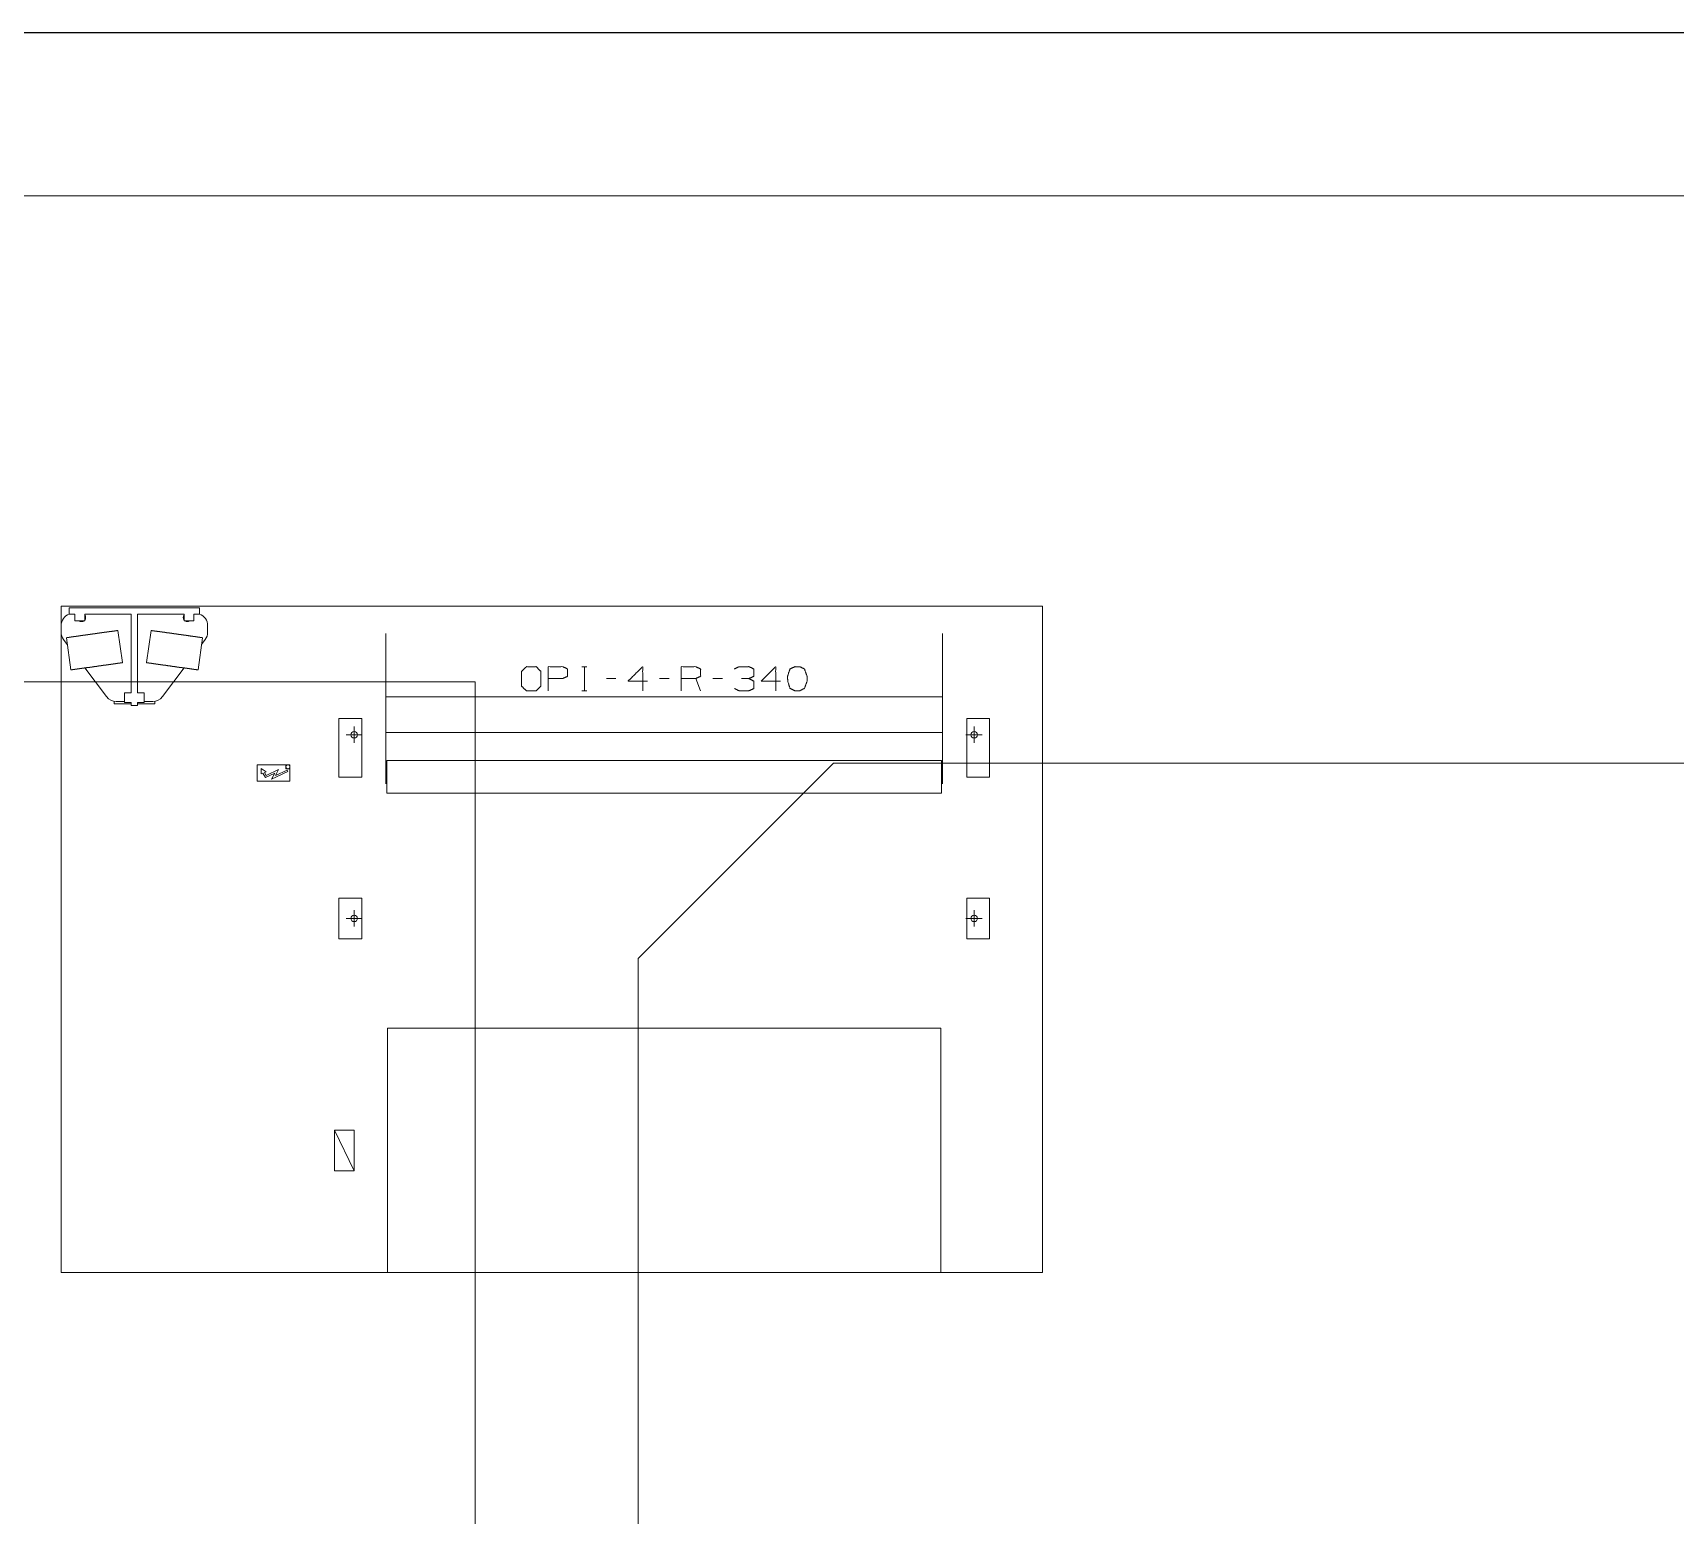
# Model space of a CAD drawing. Header units: millimetres. Extents: x 3056 to 110866, y 16649 to 58349.
# Drawn here: x 21588 to 31676, y 49244 to 58349 of the extents above; entities that cross this region are included whole.
import ezdxf

# ---------------------------------------------------------------- set-up
doc = ezdxf.new("R2010")
doc.units = ezdxf.units.MM
doc.layers.add('1', color=7, linetype='Continuous', true_color=0xffffff)

msp = doc.modelspace()

# ---------------------------------------------------------------- linework, layer by layer
at = {"layer": '1', "color": 143, "linetype": 'Continuous', "lineweight": 25}
msp.add_line((95866, 58349), (3056, 58349), dxfattribs=at)
at = {"layer": '1', "color": 143, "linetype": 'Continuous', "lineweight": 13}
for p, q in [((3056, 58349), (110866, 58349)), ((18556, 54363), (24306, 54363)), ((24306, 54363), (24306, 17870)), ((25306, 52663), (26506, 53863)), ((26506, 53863), (33556, 53863)), ((25306, 17870), (25306, 52663))]:
    msp.add_line(p, q, dxfattribs=at)
at = {"layer": '1', "color": 43, "linetype": 'Continuous', "lineweight": 13}
msp.add_line((3056, 58349), (110866, 58349), dxfattribs=at)
msp.add_line((3056, 58349), (110866, 58349), dxfattribs=at)
at = {"layer": '1', "color": 43, "linetype": 'Continuous', "lineweight": 25}
msp.add_line((110866, 58349), (3056, 58349), dxfattribs=at)
msp.add_line((110866, 58349), (3056, 58349), dxfattribs=at)
at = {"layer": '1', "color": 9, "linetype": 'Continuous', "lineweight": 13}
for p, q in [((20756, 57349), (39056, 57349)), ((19968, 54363), (21789, 54363)), ((27416, 53863), (31589, 53863)), ((24306, 52889), (24306, 51389)), ((25532, 52889), (25306, 52663)), ((25306, 51389), (25306, 52663))]:
    msp.add_line(p, q, dxfattribs=at)
at = {"layer": '1', "color": 4, "linetype": 'Continuous', "lineweight": 13}
for p, q in [((21762, 50735), (21762, 54828)), ((21762, 54828), (27790, 54828)), ((21762, 50735), (21762, 54828)), ((21762, 54828), (27790, 54828)), ((22612, 54818), (21812, 54818)), ((21812, 54818), (21812, 54778)), ((21812, 54778), (21847, 54778)), ((21847, 54778), (21847, 54738)), ((21907, 54778), (22192, 54778)), ((21907, 54778), (21907, 54738)), ((22192, 54778), (22192, 54295)), ((22232, 54778), (22517, 54778)), ((22232, 54778), (22232, 54295)), ((22517, 54778), (22517, 54738)), ((22577, 54778), (22612, 54778)), ((22577, 54778), (22577, 54738)), ((22612, 54818), (22612, 54778)), ((27790, 54828), (27790, 50735)), ((27790, 54828), (27790, 50735)), ((21907, 54738), (21847, 54738)), ((22139, 54481), (22111, 54679)), ((22314, 54679), (22286, 54481)), ((22577, 54738), (22517, 54738)), ((22662, 54708), (22662, 54667)), ((21777, 54622), (21800, 54593)), ((21794, 54634), (21822, 54436)), ((22603, 54436), (22631, 54634)), ((22625, 54593), (22647, 54622)), ((21908, 54448), (22040, 54272)), ((22385, 54272), (22517, 54448)), ((24961, 54456), (24991, 54456)), ((24977, 54456), (24977, 54308)), ((25170, 54383), (25111, 54383)), ((25497, 54383), (25438, 54383)), ((25690, 54308), (25660, 54383)), ((25824, 54383), (25764, 54383)), ((22192, 54295), (22152, 54295)), ((22152, 54295), (22152, 54235)), ((22232, 54295), (22272, 54295)), ((22272, 54295), (22272, 54235)), ((24961, 54308), (24991, 54308)), ((22087, 54243), (22087, 54227)), ((22087, 54227), (22192, 54227)), ((22152, 54242), (22100, 54242)), ((22192, 54235), (22152, 54235)), ((22192, 54235), (22192, 54217)), ((22232, 54217), (22192, 54217)), ((22232, 54235), (22232, 54217)), ((22232, 54235), (22272, 54235)), ((22232, 54227), (22337, 54227)), ((22325, 54242), (22272, 54242)), ((22337, 54243), (22337, 54227)), ((27176, 54270), (23756, 54270)), ((23467, 53778), (23467, 54138)), ((23467, 54138), (23608, 54138)), ((23562, 54088), (23562, 53988)), ((23608, 54138), (23608, 53778)), ((27325, 53778), (27325, 54138)), ((27325, 54138), (27465, 54138)), ((27370, 54088), (27370, 53988)), ((27465, 54138), (27465, 53778)), ((23512, 54038), (23612, 54038)), ((23756, 54051), (27176, 54051)), ((27320, 54038), (27420, 54038)), ((23762, 53680), (23762, 53880)), ((23762, 53880), (27170, 53880)), ((27170, 53880), (27170, 53680)), ((22967, 53853), (23167, 53853)), ((22967, 53753), (22967, 53853)), ((23022, 53811), (22991, 53830)), ((22991, 53797), (22991, 53830)), ((22991, 53797), (23001, 53802)), ((23017, 53775), (23001, 53802)), ((23011, 53806), (23022, 53811)), ((23021, 53788), (23011, 53806)), ((23075, 53802), (23017, 53775)), ((23021, 53788), (23098, 53824)), ((23154, 53812), (23055, 53766)), ((23055, 53766), (23075, 53802)), ((23078, 53787), (23098, 53824)), ((23150, 53821), (23078, 53787)), ((23142, 53828), (23142, 53853)), ((23167, 53828), (23142, 53828)), ((23154, 53812), (23150, 53821)), ((23167, 53853), (23167, 53753)), ((23608, 53778), (23467, 53778)), ((27465, 53778), (27325, 53778)), ((23167, 53753), (22967, 53753)), ((27170, 53680), (23762, 53680)), ((23467, 53035), (23608, 53035)), ((23467, 52785), (23467, 53035)), ((23608, 53035), (23608, 52785)), ((27325, 52785), (27325, 53035)), ((27325, 53035), (27465, 53035)), ((27465, 53035), (27465, 52785)), ((23512, 52910), (23612, 52910)), ((23562, 52960), (23562, 52860)), ((27320, 52910), (27420, 52910)), ((27370, 52960), (27370, 52860)), ((23608, 52785), (23467, 52785)), ((27465, 52785), (27325, 52785)), ((27166, 52235), (23766, 52235)), ((23442, 51610), (23562, 51360)), ((23442, 51610), (23562, 51610)), ((23442, 51360), (23442, 51610)), ((23562, 51610), (23562, 51360)), ((23562, 51360), (23442, 51360)), ((27790, 50735), (21762, 50735)), ((27790, 50735), (21762, 50735))]:
    msp.add_line(p, q, dxfattribs=at)
for centre, radius in [((23562, 54038), 20), ((27370, 54038), 20), ((23155, 53841), 12.5), ((23562, 52910), 20), ((27370, 52910), 20)]:
    msp.add_circle(centre, radius, dxfattribs=at)
for centre, radius, start, end in [((21837, 54708), 75, 109.4723, 180), ((22587, 54708), 75, 0, 70.5277), ((21887, 54758), 25, 233.1281, 270), ((21887, 54758), 25, 270, 306.8719), ((21887, 54758), 25, 323.1337, 36.8719), ((22537, 54758), 25, 143.1281, 216.8663), ((22537, 54758), 25, 233.1281, 270), ((22537, 54758), 25, 270, 306.8719), ((21837, 54667), 75, 180, 216.8699), ((22587, 54667), 75, 323.1301, 0), ((22100, 54317), 75, 216.8699, 270), ((22325, 54317), 75, 270, 323.1301)]:
    msp.add_arc(centre, radius, start, end, dxfattribs=at)
for points, knots in [([(22111, 54679), (22111, 54679), (22110, 54679), (22110, 54679), (22110, 54678), (22109, 54678), (22108, 54678), (22107, 54678), (22106, 54678), (22104, 54678), (22103, 54678), (22103, 54677), (22101, 54677), (22100, 54677), (22099, 54677), (22096, 54677), (22095, 54676), (22094, 54676), (22093, 54676), (22091, 54676), (22090, 54676), (22089, 54675), (22087, 54675), (22086, 54675), (22084, 54675), (22082, 54675), (22079, 54674), (22077, 54674), (22074, 54673), (22070, 54673), (22068, 54673), (22064, 54672), (22060, 54672), (22056, 54671), (22054, 54671), (22049, 54670), (22047, 54670), (22043, 54669), (22040, 54669), (22038, 54668), (22036, 54668), (22033, 54668), (22031, 54667), (22026, 54667), (22023, 54666), (22018, 54666), (22016, 54665), (22013, 54665), (22008, 54664), (22002, 54663), (22000, 54663), (21997, 54663), (21994, 54662), (21991, 54662), (21986, 54661), (21983, 54661), (21980, 54660), (21978, 54660), (21975, 54659), (21972, 54659), (21966, 54658), (21964, 54658), (21958, 54657), (21955, 54657), (21952, 54656), (21947, 54656), (21941, 54655), (21938, 54654), (21935, 54654), (21933, 54654), (21930, 54653), (21927, 54653), (21924, 54652), (21921, 54652), (21919, 54652), (21913, 54651), (21910, 54650), (21908, 54650), (21902, 54649), (21900, 54649), (21897, 54649), (21892, 54648), (21886, 54647), (21884, 54647), (21879, 54646), (21876, 54646), (21874, 54645), (21871, 54645), (21867, 54644), (21864, 54644), (21862, 54644), (21860, 54643), (21857, 54643), (21855, 54643), (21853, 54642), (21851, 54642), (21849, 54642), (21844, 54641), (21840, 54641), (21836, 54640), (21834, 54640), (21833, 54639), (21829, 54639), (21825, 54639), (21822, 54638), (21819, 54638), (21818, 54637), (21816, 54637), (21813, 54637), (21811, 54636), (21808, 54636), (21806, 54636), (21805, 54636), (21804, 54635), (21802, 54635), (21801, 54635), (21800, 54635), (21799, 54635), (21798, 54635), (21797, 54635), (21797, 54634), (21796, 54634), (21795, 54634), (21795, 54634), (21795, 54634), (21795, 54634), (21794, 54634), (21794, 54634), (21794, 54634), (21794, 54634), (21794, 54634)], [0, 0, 0.000316, 0.000796, 0.001272, 0.002864, 0.005087, 0.007943, 0.011426, 0.015529, 0.020251, 0.022918, 0.025586, 0.031523, 0.034791, 0.038061, 0.045183, 0.049035, 0.052886, 0.057021, 0.061159, 0.065575, 0.069994, 0.074681, 0.079375, 0.084328, 0.089289, 0.09973, 0.105203, 0.116399, 0.128087, 0.134051, 0.146445, 0.15929, 0.172566, 0.179418, 0.193309, 0.200362, 0.214836, 0.222258, 0.229678, 0.237269, 0.244863, 0.252618, 0.268279, 0.276191, 0.29229, 0.300471, 0.308658, 0.325265, 0.342099, 0.350614, 0.359131, 0.367738, 0.376344, 0.393714, 0.402469, 0.411222, 0.420033, 0.428841, 0.437695, 0.455439, 0.464329, 0.482151, 0.491072, 0.5, 0.517846, 0.535668, 0.544557, 0.553443, 0.562299, 0.571152, 0.579967, 0.588775, 0.597524, 0.606279, 0.62365, 0.632259, 0.640863, 0.657897, 0.666311, 0.674728, 0.69134, 0.707705, 0.715752, 0.731714, 0.73962, 0.747378, 0.755134, 0.770318, 0.77774, 0.785159, 0.792396, 0.799635, 0.806684, 0.81373, 0.820582, 0.827427, 0.840707, 0.853549, 0.865943, 0.87191, 0.877871, 0.889318, 0.900268, 0.910709, 0.920625, 0.925312, 0.930006, 0.938835, 0.94711, 0.95481, 0.961937, 0.965203, 0.96847, 0.974411, 0.977076, 0.979742, 0.984465, 0.986518, 0.988574, 0.990313, 0.992055, 0.99491, 0.99602, 0.997132, 0.997928, 0.998722, 0.999202, 0.999677, 0.999835, 1, 1]), ([(22631, 54634), (22631, 54634), (22631, 54634), (22631, 54634), (22631, 54634), (22630, 54634), (22630, 54634), (22630, 54634), (22629, 54634), (22629, 54634), (22628, 54634), (22627, 54635), (22627, 54635), (22626, 54635), (22625, 54635), (22624, 54635), (22623, 54635), (22621, 54635), (22620, 54636), (22619, 54636), (22617, 54636), (22614, 54636), (22612, 54637), (22609, 54637), (22607, 54637), (22606, 54638), (22603, 54638), (22601, 54638), (22598, 54639), (22594, 54639), (22591, 54640), (22589, 54640), (22585, 54641), (22581, 54641), (22576, 54642), (22574, 54642), (22572, 54642), (22570, 54643), (22568, 54643), (22565, 54643), (22563, 54644), (22561, 54644), (22558, 54644), (22553, 54645), (22551, 54645), (22549, 54646), (22546, 54646), (22541, 54647), (22538, 54647), (22533, 54648), (22528, 54649), (22525, 54649), (22523, 54649), (22517, 54650), (22515, 54650), (22512, 54651), (22506, 54652), (22504, 54652), (22501, 54652), (22498, 54653), (22495, 54653), (22492, 54654), (22490, 54654), (22487, 54654), (22481, 54655), (22475, 54656), (22473, 54656), (22470, 54657), (22467, 54657), (22461, 54658), (22459, 54658), (22453, 54659), (22450, 54659), (22447, 54660), (22445, 54660), (22442, 54661), (22439, 54661), (22433, 54662), (22431, 54662), (22428, 54663), (22425, 54663), (22423, 54663), (22417, 54664), (22415, 54664), (22409, 54665), (22407, 54666), (22402, 54666), (22399, 54667), (22397, 54667), (22394, 54667), (22392, 54668), (22389, 54668), (22387, 54668), (22385, 54669), (22382, 54669), (22378, 54670), (22375, 54670), (22371, 54671), (22369, 54671), (22365, 54672), (22361, 54672), (22357, 54673), (22355, 54673), (22351, 54673), (22349, 54674), (22346, 54674), (22342, 54675), (22341, 54675), (22339, 54675), (22338, 54675), (22336, 54675), (22335, 54676), (22334, 54676), (22332, 54676), (22331, 54676), (22330, 54676), (22329, 54677), (22326, 54677), (22325, 54677), (22324, 54677), (22322, 54677), (22321, 54678), (22321, 54678), (22319, 54678), (22318, 54678), (22317, 54678), (22316, 54678), (22315, 54678), (22315, 54679), (22315, 54679), (22314, 54679), (22314, 54679)], [0, 0, 0.000161, 0.000319, 0.000803, 0.001279, 0.002072, 0.002864, 0.003984, 0.005094, 0.00795, 0.009687, 0.011431, 0.013486, 0.015531, 0.020258, 0.02292, 0.025593, 0.03153, 0.034793, 0.038067, 0.04519, 0.052886, 0.061161, 0.069994, 0.074688, 0.079379, 0.089291, 0.09451, 0.105205, 0.116402, 0.12809, 0.134062, 0.146451, 0.159293, 0.172577, 0.179422, 0.18627, 0.193316, 0.200365, 0.207604, 0.214841, 0.222265, 0.229686, 0.244866, 0.252622, 0.26038, 0.268286, 0.284244, 0.292299, 0.308664, 0.325272, 0.333689, 0.342103, 0.359138, 0.367745, 0.376354, 0.393721, 0.402472, 0.411229, 0.420037, 0.428848, 0.437697, 0.446557, 0.455447, 0.473241, 0.491075, 0.5, 0.508928, 0.517853, 0.535671, 0.544561, 0.562305, 0.571163, 0.579971, 0.588782, 0.597531, 0.606282, 0.623656, 0.632266, 0.640865, 0.649382, 0.657905, 0.674739, 0.683038, 0.699529, 0.70771, 0.723809, 0.731717, 0.73963, 0.747378, 0.755137, 0.762735, 0.770322, 0.777746, 0.78516, 0.799638, 0.806687, 0.820586, 0.827434, 0.84071, 0.853559, 0.865949, 0.871913, 0.883601, 0.88932, 0.900274, 0.910711, 0.915672, 0.92063, 0.925315, 0.930006, 0.934425, 0.938841, 0.942975, 0.947114, 0.950965, 0.954821, 0.961943, 0.965209, 0.968473, 0.974418, 0.977082, 0.979745, 0.984471, 0.988578, 0.992061, 0.994917, 0.997136, 0.99793, 0.998732, 0.999684, 1, 1]), ([(23756, 54660), (23756, 54660), (23756, 54660), (23756, 54660), (23756, 54659), (23756, 54658), (23756, 54657), (23756, 54656), (23756, 54654), (23756, 54652), (23756, 54650), (23756, 54648), (23756, 54646), (23756, 54645), (23756, 54642), (23756, 54639), (23756, 54636), (23756, 54635), (23756, 54631), (23756, 54628), (23756, 54624), (23756, 54620), (23756, 54616), (23756, 54612), (23756, 54608), (23756, 54603), (23756, 54598), (23756, 54593), (23756, 54588), (23756, 54583), (23756, 54577), (23756, 54572), (23756, 54566), (23756, 54560), (23756, 54554), (23756, 54547), (23756, 54541), (23756, 54534), (23756, 54527), (23756, 54520), (23756, 54513), (23756, 54510), (23756, 54503), (23756, 54495), (23756, 54491), (23756, 54484), (23756, 54476), (23756, 54468), (23756, 54460), (23756, 54452), (23756, 54444), (23756, 54435), (23756, 54427), (23756, 54418), (23756, 54409), (23756, 54401), (23756, 54392), (23756, 54383), (23756, 54374), (23756, 54364), (23756, 54355), (23756, 54346), (23756, 54336), (23756, 54327), (23756, 54317), (23756, 54308), (23756, 54298), (23756, 54288), (23756, 54279), (23756, 54269), (23756, 54259), (23756, 54249), (23756, 54239), (23756, 54229), (23756, 54219), (23756, 54209), (23756, 54199), (23756, 54189), (23756, 54179), (23756, 54169), (23756, 54159), (23756, 54149), (23756, 54144), (23756, 54133), (23756, 54123), (23756, 54118), (23756, 54108), (23756, 54098), (23756, 54088), (23756, 54078), (23756, 54073), (23756, 54063), (23756, 54054), (23756, 54044), (23756, 54034), (23756, 54024), (23756, 54019), (23756, 54010), (23756, 54000), (23756, 53991), (23756, 53981), (23756, 53972), (23756, 53962), (23756, 53958), (23756, 53949), (23756, 53944), (23756, 53935), (23756, 53926), (23756, 53922), (23756, 53913), (23756, 53908), (23756, 53900), (23756, 53891), (23756, 53883), (23756, 53874), (23756, 53870), (23756, 53862), (23756, 53854), (23756, 53846), (23756, 53838), (23756, 53831), (23756, 53823), (23756, 53816), (23756, 53809), (23756, 53805), (23756, 53798), (23756, 53791), (23756, 53784), (23756, 53778), (23756, 53771), (23756, 53765), (23756, 53759), (23756, 53756), (23756, 53750), (23756, 53745), (23756, 53742), (23756, 53736)], [0, 0, 0.000115, 0.000441, 0.000996, 0.001764, 0.002754, 0.003962, 0.005394, 0.007043, 0.008904, 0.010988, 0.013284, 0.015797, 0.01716, 0.019989, 0.023035, 0.026293, 0.027971, 0.031543, 0.035322, 0.039302, 0.043493, 0.047885, 0.052477, 0.057264, 0.062251, 0.067439, 0.072815, 0.078381, 0.084135, 0.090078, 0.096199, 0.102509, 0.108991, 0.11565, 0.122486, 0.129489, 0.136663, 0.143998, 0.151499, 0.15916, 0.163065, 0.170955, 0.178994, 0.183048, 0.191311, 0.199716, 0.208259, 0.216933, 0.225745, 0.234683, 0.243747, 0.252932, 0.26223, 0.271644, 0.281171, 0.290802, 0.300536, 0.310361, 0.32029, 0.330304, 0.340405, 0.350585, 0.360846, 0.371181, 0.381579, 0.392046, 0.402575, 0.413162, 0.423795, 0.43448, 0.44521, 0.455974, 0.466773, 0.477606, 0.488463, 0.499342, 0.510238, 0.521145, 0.532064, 0.542984, 0.553903, 0.559359, 0.570267, 0.581169, 0.586614, 0.597482, 0.608332, 0.619154, 0.629941, 0.635318, 0.646054, 0.656744, 0.667382, 0.677975, 0.688511, 0.693767, 0.704211, 0.714586, 0.724892, 0.735124, 0.745282, 0.755348, 0.760341, 0.770275, 0.775222, 0.785019, 0.794719, 0.799511, 0.80905, 0.813797, 0.82317, 0.832429, 0.841573, 0.850591, 0.855034, 0.863863, 0.872561, 0.881121, 0.889544, 0.897823, 0.905959, 0.913941, 0.92178, 0.925656, 0.93326, 0.940698, 0.947975, 0.955093, 0.962032, 0.968806, 0.975402, 0.978614, 0.984947, 0.991096, 0.994125, 1, 1]), ([(27176, 54160), (27176, 54171), (27176, 54181), (27176, 54191), (27176, 54201), (27176, 54211), (27176, 54222), (27176, 54232), (27176, 54242), (27176, 54252), (27176, 54262), (27176, 54272), (27176, 54282), (27176, 54292), (27176, 54301), (27176, 54311), (27176, 54321), (27176, 54330), (27176, 54340), (27176, 54349), (27176, 54359), (27176, 54368), (27176, 54377), (27176, 54382), (27176, 54391), (27176, 54396), (27176, 54405), (27176, 54413), (27176, 54422), (27176, 54431), (27176, 54439), (27176, 54448), (27176, 54456), (27176, 54464), (27176, 54472), (27176, 54480), (27176, 54488), (27176, 54496), (27176, 54503), (27176, 54510), (27176, 54518), (27176, 54525), (27176, 54528), (27176, 54535), (27176, 54542), (27176, 54548), (27176, 54555), (27176, 54561), (27176, 54567), (27176, 54573), (27176, 54578), (27176, 54584), (27176, 54587), (27176, 54592), (27176, 54597), (27176, 54602), (27176, 54606), (27176, 54611), (27176, 54615), (27176, 54619), (27176, 54623), (27176, 54627), (27176, 54631), (27176, 54634), (27176, 54637), (27176, 54640), (27176, 54643), (27176, 54646), (27176, 54648), (27176, 54650), (27176, 54652), (27176, 54654), (27176, 54655), (27176, 54657), (27176, 54658), (27176, 54659), (27176, 54660), (27176, 54660), (27176, 54660), (27176, 54660), (27176, 54660)], [0, 0, 0.020404, 0.040788, 0.061161, 0.081512, 0.101821, 0.122099, 0.142313, 0.162474, 0.182572, 0.202595, 0.222523, 0.242367, 0.262105, 0.281736, 0.301252, 0.32064, 0.339891, 0.359005, 0.37797, 0.396776, 0.415413, 0.433881, 0.443025, 0.461218, 0.470277, 0.488173, 0.505879, 0.523373, 0.540645, 0.557684, 0.574501, 0.591085, 0.607415, 0.623491, 0.639313, 0.654859, 0.670141, 0.685138, 0.699859, 0.714284, 0.728413, 0.735324, 0.748987, 0.762353, 0.775392, 0.788102, 0.800495, 0.81255, 0.824276, 0.835653, 0.846681, 0.852099, 0.862598, 0.872747, 0.882515, 0.891924, 0.900962, 0.90963, 0.917916, 0.925811, 0.933336, 0.940459, 0.9472, 0.95354, 0.959487, 0.965033, 0.970187, 0.974928, 0.979257, 0.983194, 0.986707, 0.989819, 0.992518, 0.994804, 0.996666, 0.998127, 0.999164, 0.999471, 0.999894, 1, 1]), ([(22139, 54481), (22139, 54481), (22138, 54481), (22138, 54481), (22138, 54480), (22138, 54480), (22138, 54480), (22137, 54480), (22137, 54480), (22136, 54480), (22136, 54480), (22135, 54480), (22134, 54480), (22134, 54480), (22133, 54480), (22132, 54480), (22131, 54480), (22130, 54479), (22129, 54479), (22128, 54479), (22127, 54479), (22124, 54479), (22123, 54478), (22122, 54478), (22119, 54478), (22116, 54477), (22115, 54477), (22113, 54477), (22112, 54477), (22110, 54477), (22107, 54476), (22103, 54476), (22102, 54475), (22098, 54475), (22094, 54474), (22092, 54474), (22088, 54473), (22086, 54473), (22084, 54473), (22080, 54472), (22075, 54472), (22070, 54471), (22068, 54471), (22066, 54470), (22061, 54470), (22056, 54469), (22054, 54469), (22051, 54468), (22046, 54468), (22041, 54467), (22038, 54466), (22035, 54466), (22030, 54465), (22025, 54465), (22019, 54464), (22017, 54463), (22014, 54463), (22011, 54463), (22008, 54462), (22003, 54461), (22000, 54461), (21997, 54461), (21991, 54460), (21986, 54459), (21980, 54458), (21974, 54457), (21969, 54457), (21963, 54456), (21960, 54456), (21958, 54455), (21952, 54454), (21946, 54454), (21941, 54453), (21938, 54452), (21935, 54452), (21933, 54452), (21930, 54451), (21925, 54450), (21922, 54450), (21919, 54450), (21914, 54449), (21909, 54448), (21907, 54448), (21904, 54448), (21899, 54447), (21894, 54446), (21892, 54446), (21890, 54446), (21885, 54445), (21881, 54444), (21876, 54444), (21872, 54443), (21868, 54443), (21866, 54442), (21862, 54442), (21859, 54441), (21857, 54441), (21853, 54440), (21850, 54440), (21848, 54440), (21847, 54440), (21845, 54439), (21844, 54439), (21841, 54439), (21838, 54438), (21837, 54438), (21836, 54438), (21834, 54438), (21833, 54438), (21832, 54437), (21830, 54437), (21829, 54437), (21828, 54437), (21827, 54437), (21827, 54437), (21826, 54437), (21825, 54437), (21825, 54436), (21824, 54436), (21823, 54436), (21823, 54436), (21823, 54436), (21822, 54436), (21822, 54436), (21822, 54436), (21822, 54436), (21822, 54436), (21822, 54436)], [0, 0, 0.000158, 0.000319, 0.000794, 0.001274, 0.002066, 0.002864, 0.003974, 0.00509, 0.007945, 0.009685, 0.011427, 0.013476, 0.015531, 0.017891, 0.020251, 0.02292, 0.025587, 0.031524, 0.034794, 0.038057, 0.045183, 0.049034, 0.052886, 0.061161, 0.06999, 0.074684, 0.079371, 0.084331, 0.089289, 0.099727, 0.110677, 0.116402, 0.128086, 0.140247, 0.146448, 0.159289, 0.165929, 0.172567, 0.186266, 0.200359, 0.214837, 0.222261, 0.229679, 0.244863, 0.260375, 0.268283, 0.276189, 0.292292, 0.308657, 0.316961, 0.325267, 0.3421, 0.359135, 0.376345, 0.385029, 0.393718, 0.402467, 0.411222, 0.428843, 0.437699, 0.446552, 0.464329, 0.482155, 0.499998, 0.517845, 0.535671, 0.553448, 0.562301, 0.571157, 0.588778, 0.606284, 0.623655, 0.632258, 0.640868, 0.649382, 0.6579, 0.674733, 0.683037, 0.691343, 0.707708, 0.723811, 0.731717, 0.739625, 0.755133, 0.770321, 0.777741, 0.785163, 0.799641, 0.813734, 0.827433, 0.840709, 0.853554, 0.859749, 0.87191, 0.883598, 0.889323, 0.900269, 0.910711, 0.915669, 0.920629, 0.925318, 0.930006, 0.938839, 0.947114, 0.950962, 0.954817, 0.961939, 0.965206, 0.968476, 0.974413, 0.97708, 0.979749, 0.982108, 0.984469, 0.98652, 0.988573, 0.990315, 0.992055, 0.99491, 0.996026, 0.997136, 0.997934, 0.998726, 0.999201, 0.999681, 0.999842, 1, 1]), ([(22603, 54436), (22603, 54436), (22603, 54436), (22603, 54436), (22603, 54436), (22602, 54436), (22602, 54436), (22602, 54436), (22601, 54436), (22600, 54436), (22600, 54437), (22599, 54437), (22598, 54437), (22598, 54437), (22597, 54437), (22596, 54437), (22595, 54437), (22593, 54437), (22592, 54438), (22591, 54438), (22589, 54438), (22588, 54438), (22586, 54438), (22584, 54439), (22581, 54439), (22580, 54439), (22577, 54440), (22575, 54440), (22572, 54440), (22568, 54441), (22566, 54441), (22563, 54442), (22561, 54442), (22557, 54443), (22553, 54443), (22549, 54444), (22544, 54444), (22540, 54445), (22535, 54446), (22533, 54446), (22530, 54446), (22526, 54447), (22521, 54448), (22518, 54448), (22516, 54448), (22511, 54449), (22505, 54450), (22503, 54450), (22500, 54450), (22495, 54451), (22492, 54452), (22489, 54452), (22487, 54452), (22484, 54453), (22478, 54454), (22473, 54454), (22467, 54455), (22465, 54456), (22462, 54456), (22456, 54457), (22450, 54457), (22445, 54458), (22439, 54459), (22434, 54460), (22428, 54461), (22425, 54461), (22422, 54461), (22417, 54462), (22414, 54463), (22411, 54463), (22408, 54463), (22406, 54464), (22400, 54465), (22395, 54465), (22389, 54466), (22387, 54466), (22384, 54467), (22379, 54468), (22374, 54468), (22371, 54469), (22369, 54469), (22364, 54470), (22359, 54470), (22357, 54471), (22354, 54471), (22350, 54472), (22345, 54472), (22341, 54473), (22339, 54473), (22337, 54473), (22333, 54474), (22331, 54474), (22327, 54475), (22323, 54475), (22321, 54476), (22318, 54476), (22315, 54477), (22313, 54477), (22312, 54477), (22310, 54477), (22309, 54477), (22306, 54478), (22303, 54478), (22302, 54478), (22301, 54479), (22298, 54479), (22297, 54479), (22296, 54479), (22294, 54479), (22294, 54480), (22293, 54480), (22292, 54480), (22291, 54480), (22291, 54480), (22290, 54480), (22289, 54480), (22289, 54480), (22288, 54480), (22288, 54480), (22287, 54480), (22287, 54480), (22287, 54480), (22286, 54481), (22286, 54481), (22286, 54481)], [0, 0, 0.000158, 0.000327, 0.001278, 0.00207, 0.002872, 0.003982, 0.005094, 0.007949, 0.009685, 0.011431, 0.013484, 0.015539, 0.017892, 0.020255, 0.022928, 0.025591, 0.031527, 0.034793, 0.038065, 0.045187, 0.049038, 0.052894, 0.061169, 0.069994, 0.074685, 0.084339, 0.089289, 0.099734, 0.11068, 0.11641, 0.12809, 0.134059, 0.146449, 0.15929, 0.172575, 0.18627, 0.200362, 0.214841, 0.222262, 0.229686, 0.244866, 0.260378, 0.268286, 0.276192, 0.292299, 0.308664, 0.316962, 0.32527, 0.342103, 0.35062, 0.359135, 0.367745, 0.376352, 0.393718, 0.411229, 0.428845, 0.437705, 0.446555, 0.464331, 0.482158, 0.5, 0.517851, 0.535668, 0.553453, 0.562303, 0.571163, 0.588779, 0.59753, 0.606287, 0.614973, 0.623656, 0.640871, 0.657905, 0.674738, 0.683036, 0.691344, 0.707709, 0.723808, 0.731722, 0.73963, 0.755134, 0.770322, 0.777744, 0.785168, 0.799638, 0.813738, 0.827433, 0.834071, 0.840707, 0.853557, 0.859754, 0.87191, 0.883598, 0.889328, 0.900274, 0.910711, 0.915669, 0.920629, 0.92532, 0.930006, 0.938839, 0.947114, 0.950962, 0.954821, 0.961943, 0.965207, 0.968481, 0.974417, 0.97708, 0.979753, 0.982105, 0.984469, 0.986524, 0.988578, 0.990315, 0.992059, 0.994914, 0.996026, 0.997136, 0.99793, 0.99873, 0.999681, 0.999842, 1, 1]), ([(24620, 54308), (24680, 54308), (24709, 54337), (24709, 54426), (24680, 54456), (24620, 54456), (24589, 54426), (24589, 54337), (24620, 54308)], [0, 0, 0.127127, 0.217024, 0.407706, 0.497602, 0.62473, 0.717024, 0.907706, 1, 1]), ([(24754, 54308), (24754, 54456), (24843, 54456), (24873, 54442), (24873, 54397), (24842, 54383), (24754, 54383)], [0, 0, 0.339346, 0.542945, 0.618046, 0.721633, 0.79997, 1, 1]), ([(25363, 54367), (25244, 54367), (25334, 54456), (25334, 54308)], [0, 0, 0.302052, 0.622426, 1, 1]), ([(25571, 54308), (25571, 54456), (25660, 54456), (25690, 54442), (25690, 54397), (25660, 54383), (25571, 54383)], [0, 0, 0.339234, 0.542772, 0.617843, 0.721396, 0.796462, 1, 1]), ([(25987, 54383), (26017, 54397), (26017, 54442), (25987, 54456), (25926, 54456), (25897, 54442)], [0, 0, 0.160397, 0.381647, 0.542056, 0.839591, 1, 1]), ([(25898, 54322), (25926, 54308), (25987, 54308), (26017, 54322), (26017, 54367), (25987, 54383), (25942, 54383)], [0, 0, 0.126082, 0.370404, 0.502123, 0.683803, 0.818321, 1, 1]), ([(26180, 54367), (26062, 54367), (26151, 54456), (26151, 54308)], [0, 0, 0.30205, 0.622427, 1, 1]), ([(26299, 54308), (26328, 54323), (26344, 54367), (26344, 54397), (26328, 54442), (26299, 54456), (26269, 54456), (26239, 54442), (26224, 54397), (26225, 54367), (26239, 54323), (26269, 54308), (26299, 54308)], [0, 0, 0.076269, 0.181889, 0.249378, 0.358347, 0.433029, 0.500524, 0.575206, 0.684174, 0.751758, 0.856236, 0.932504, 1, 1]), ([(27176, 53736), (27176, 53742), (27176, 53747), (27176, 53753), (27176, 53759), (27176, 53765), (27176, 53772), (27176, 53778), (27176, 53781), (27176, 53788), (27176, 53795), (27176, 53802), (27176, 53809), (27176, 53816), (27176, 53824), (27176, 53831), (27176, 53839), (27176, 53847), (27176, 53855), (27176, 53863), (27176, 53871), (27176, 53879), (27176, 53888), (27176, 53896), (27176, 53905), (27176, 53914), (27176, 53922), (27176, 53931), (27176, 53940), (27176, 53945), (27176, 53954), (27176, 53963), (27176, 53968), (27176, 53977), (27176, 53987), (27176, 53996), (27176, 54006), (27176, 54016), (27176, 54025), (27176, 54035), (27176, 54045), (27176, 54055), (27176, 54065), (27176, 54075), (27176, 54085), (27176, 54095), (27176, 54105), (27176, 54115), (27176, 54125), (27176, 54135), (27176, 54145), (27176, 54155), (27176, 54160)], [0, 0, 0.012849, 0.026097, 0.039744, 0.05379, 0.068223, 0.08303, 0.098224, 0.106008, 0.12175, 0.137855, 0.154309, 0.171112, 0.188264, 0.205741, 0.223542, 0.241667, 0.260092, 0.278828, 0.297864, 0.317187, 0.336785, 0.356669, 0.376803, 0.397198, 0.417843, 0.438713, 0.459832, 0.481164, 0.491879, 0.513535, 0.535377, 0.546392, 0.568535, 0.590839, 0.613318, 0.635946, 0.658725, 0.681653, 0.704705, 0.727883, 0.751173, 0.774562, 0.798039, 0.821603, 0.845242, 0.868944, 0.892707, 0.916496, 0.940335, 0.964198, 0.988062, 1, 1]), ([(23766, 52235), (23766, 52235), (23766, 52235), (23766, 52234), (23766, 52234), (23766, 52233), (23766, 52232), (23766, 52231), (23766, 52230), (23766, 52228), (23766, 52226), (23766, 52224), (23766, 52222), (23766, 52221), (23766, 52218), (23766, 52215), (23766, 52212), (23766, 52209), (23766, 52206), (23766, 52202), (23766, 52199), (23766, 52195), (23766, 52193), (23766, 52188), (23766, 52184), (23766, 52179), (23766, 52175), (23766, 52170), (23766, 52167), (23766, 52162), (23766, 52159), (23766, 52154), (23766, 52148), (23766, 52142), (23766, 52136), (23766, 52130), (23766, 52123), (23766, 52117), (23766, 52110), (23766, 52103), (23766, 52096), (23766, 52088), (23766, 52081), (23766, 52073), (23766, 52066), (23766, 52058), (23766, 52054), (23766, 52045), (23766, 52037), (23766, 52029), (23766, 52020), (23766, 52011), (23766, 52002), (23766, 51993), (23766, 51984), (23766, 51975), (23766, 51965), (23766, 51956), (23766, 51946), (23766, 51941), (23766, 51931), (23766, 51921), (23766, 51911), (23766, 51901), (23766, 51890), (23766, 51885), (23766, 51875), (23766, 51864), (23766, 51853), (23766, 51842), (23766, 51831), (23766, 51820), (23766, 51809), (23766, 51798), (23766, 51792), (23766, 51781), (23766, 51769), (23766, 51764), (23766, 51752), (23766, 51746), (23766, 51735), (23766, 51723), (23766, 51711), (23766, 51705), (23766, 51693), (23766, 51681), (23766, 51669), (23766, 51657), (23766, 51645), (23766, 51633), (23766, 51621), (23766, 51609), (23766, 51596), (23766, 51590), (23766, 51578), (23766, 51566), (23766, 51553), (23766, 51541), (23766, 51529), (23766, 51516), (23766, 51504), (23766, 51492), (23766, 51485)], [0, 0, 0.000134, 0.000543, 0.001228, 0.001707, 0.002801, 0.004163, 0.005807, 0.007712, 0.009892, 0.012347, 0.015064, 0.018055, 0.019622, 0.023015, 0.02667, 0.0306, 0.034791, 0.039243, 0.043963, 0.048944, 0.05418, 0.056931, 0.062555, 0.068439, 0.074577, 0.08097, 0.087609, 0.090996, 0.098009, 0.101643, 0.109023, 0.11665, 0.124524, 0.132631, 0.140977, 0.149557, 0.158369, 0.167415, 0.176686, 0.186175, 0.195898, 0.205832, 0.215992, 0.226364, 0.23694, 0.242288, 0.253175, 0.264273, 0.275576, 0.28707, 0.298761, 0.31065, 0.322722, 0.334977, 0.347416, 0.360032, 0.372823, 0.385784, 0.392353, 0.405568, 0.418946, 0.432478, 0.446166, 0.460009, 0.466966, 0.481028, 0.495237, 0.509574, 0.524052, 0.538657, 0.553389, 0.568249, 0.58322, 0.590763, 0.605904, 0.621151, 0.628806, 0.644209, 0.651956, 0.667506, 0.683141, 0.698868, 0.706749, 0.722596, 0.738521, 0.754516, 0.770574, 0.786703, 0.802881, 0.819123, 0.835408, 0.851734, 0.859926, 0.876316, 0.892734, 0.909188, 0.92567, 0.942165, 0.958676, 0.9752, 0.991731, 1, 1]), ([(27166, 51485), (27166, 51498), (27166, 51510), (27166, 51522), (27166, 51535), (27166, 51541), (27166, 51553), (27166, 51566), (27166, 51578), (27166, 51590), (27166, 51603), (27166, 51615), (27166, 51627), (27166, 51639), (27166, 51651), (27166, 51663), (27166, 51675), (27166, 51687), (27166, 51699), (27166, 51711), (27166, 51723), (27166, 51735), (27166, 51746), (27166, 51758), (27166, 51769), (27166, 51775), (27166, 51787), (27166, 51792), (27166, 51803), (27166, 51815), (27166, 51820), (27166, 51831), (27166, 51842), (27166, 51853), (27166, 51858), (27166, 51869), (27166, 51880), (27166, 51890), (27166, 51901), (27166, 51911), (27166, 51921), (27166, 51931), (27166, 51941), (27166, 51951), (27166, 51960), (27166, 51970), (27166, 51975), (27166, 51984), (27166, 51989), (27166, 51998), (27166, 52007), (27166, 52011), (27166, 52020), (27166, 52029), (27166, 52037), (27166, 52045), (27166, 52054), (27166, 52062), (27166, 52069), (27166, 52077), (27166, 52085), (27166, 52092), (27166, 52099), (27166, 52106), (27166, 52113), (27166, 52120), (27166, 52126), (27166, 52133), (27166, 52139), (27166, 52145), (27166, 52148), (27166, 52154), (27166, 52159), (27166, 52162), (27166, 52167), (27166, 52172), (27166, 52177), (27166, 52182), (27166, 52186), (27166, 52191), (27166, 52195), (27166, 52199), (27166, 52200), (27166, 52204), (27166, 52206), (27166, 52209), (27166, 52212), (27166, 52215), (27166, 52217), (27166, 52219), (27166, 52222), (27166, 52224), (27166, 52226), (27166, 52228), (27166, 52230), (27166, 52231), (27166, 52232), (27166, 52233), (27166, 52234), (27166, 52234), (27166, 52235), (27166, 52235), (27166, 52235), (27166, 52235)], [0, 0, 0.016531, 0.033062, 0.049579, 0.06609, 0.07433, 0.090812, 0.107266, 0.123684, 0.140074, 0.156429, 0.172734, 0.188998, 0.205204, 0.221361, 0.237455, 0.253478, 0.269438, 0.285327, 0.301132, 0.316859, 0.332494, 0.348044, 0.363496, 0.378849, 0.386497, 0.401695, 0.409237, 0.424266, 0.439181, 0.446611, 0.461343, 0.475948, 0.490426, 0.497594, 0.511867, 0.526, 0.539991, 0.553834, 0.567522, 0.581054, 0.594432, 0.607647, 0.620693, 0.633569, 0.646276, 0.652584, 0.665023, 0.671154, 0.683318, 0.695298, 0.701239, 0.71293, 0.724424, 0.735727, 0.746825, 0.757712, 0.768401, 0.778878, 0.789144, 0.799191, 0.80902, 0.818622, 0.828006, 0.837165, 0.846097, 0.854796, 0.863256, 0.871483, 0.879477, 0.88335, 0.890977, 0.898357, 0.901991, 0.909004, 0.915771, 0.92229, 0.928555, 0.934567, 0.940317, 0.94582, 0.951056, 0.953546, 0.958393, 0.960757, 0.965209, 0.9694, 0.97333, 0.975157, 0.978685, 0.981945, 0.984936, 0.987653, 0.990108, 0.992288, 0.994193, 0.995837, 0.996585, 0.997813, 0.998772, 0.999111, 0.999661, 0.999929, 1, 1]), ([(23766, 51485), (23766, 51473), (23766, 51461), (23766, 51448), (23766, 51436), (23766, 51423), (23766, 51411), (23766, 51399), (23766, 51386), (23766, 51374), (23766, 51362), (23766, 51350), (23766, 51337), (23766, 51325), (23766, 51313), (23766, 51301), (23766, 51289), (23766, 51277), (23766, 51265), (23766, 51254), (23766, 51242), (23766, 51230), (23766, 51218), (23766, 51207), (23766, 51195), (23766, 51184), (23766, 51173), (23766, 51161), (23766, 51150), (23766, 51139), (23766, 51128), (23766, 51117), (23766, 51107), (23766, 51096), (23766, 51086), (23766, 51075), (23766, 51070), (23766, 51060), (23766, 51050), (23766, 51039), (23766, 51030), (23766, 51020), (23766, 51010), (23766, 51001), (23766, 50991), (23766, 50982), (23766, 50973), (23766, 50964), (23766, 50959), (23766, 50951), (23766, 50942), (23766, 50934), (23766, 50925), (23766, 50917), (23766, 50909), (23766, 50901), (23766, 50897), (23766, 50890), (23766, 50882), (23766, 50875), (23766, 50868), (23766, 50861), (23766, 50854), (23766, 50847), (23766, 50841), (23766, 50835), (23766, 50829), (23766, 50823), (23766, 50817), (23766, 50812), (23766, 50806), (23766, 50801), (23766, 50796), (23766, 50791), (23766, 50787), (23766, 50782), (23766, 50778), (23766, 50776), (23766, 50772), (23766, 50768), (23766, 50765), (23766, 50761), (23766, 50758), (23766, 50755), (23766, 50753), (23766, 50750), (23766, 50749), (23766, 50747), (23766, 50746), (23766, 50744), (23766, 50742), (23766, 50740), (23766, 50740), (23766, 50738), (23766, 50737), (23766, 50737), (23766, 50736), (23766, 50736), (23766, 50735), (23766, 50735)], [0, 0, 0.016538, 0.033062, 0.049587, 0.06609, 0.082578, 0.099046, 0.115486, 0.131897, 0.148266, 0.164599, 0.180884, 0.197119, 0.213304, 0.229426, 0.245484, 0.261479, 0.277404, 0.293251, 0.30902, 0.324704, 0.340297, 0.355798, 0.371201, 0.386504, 0.401695, 0.416787, 0.431759, 0.446611, 0.461343, 0.475948, 0.490426, 0.50477, 0.518972, 0.533034, 0.546948, 0.553834, 0.567522, 0.581061, 0.594439, 0.607647, 0.6207, 0.633576, 0.646283, 0.658807, 0.671154, 0.683318, 0.695298, 0.701239, 0.71293, 0.724431, 0.735727, 0.746825, 0.757719, 0.768401, 0.778878, 0.784015, 0.794168, 0.804102, 0.813825, 0.823321, 0.832592, 0.841631, 0.85045, 0.85903, 0.867376, 0.875483, 0.88335, 0.890977, 0.898365, 0.905505, 0.912391, 0.919037, 0.925423, 0.931561, 0.937445, 0.943069, 0.94582, 0.951063, 0.956037, 0.960757, 0.965209, 0.9694, 0.97333, 0.976992, 0.980386, 0.981945, 0.984936, 0.986362, 0.988951, 0.991265, 0.993311, 0.9942, 0.995837, 0.997199, 0.998293, 0.999118, 0.999661, 0.999936, 1, 1]), ([(27166, 50735), (27166, 50735), (27166, 50736), (27166, 50736), (27166, 50736), (27166, 50737), (27166, 50738), (27166, 50739), (27166, 50740), (27166, 50742), (27166, 50744), (27166, 50746), (27166, 50748), (27166, 50750), (27166, 50753), (27166, 50755), (27166, 50758), (27166, 50761), (27166, 50765), (27166, 50768), (27166, 50772), (27166, 50776), (27166, 50778), (27166, 50782), (27166, 50787), (27166, 50789), (27166, 50794), (27166, 50796), (27166, 50801), (27166, 50806), (27166, 50812), (27166, 50817), (27166, 50823), (27166, 50829), (27166, 50835), (27166, 50838), (27166, 50844), (27166, 50851), (27166, 50857), (27166, 50864), (27166, 50871), (27166, 50879), (27166, 50882), (27166, 50890), (27166, 50897), (27166, 50901), (27166, 50909), (27166, 50917), (27166, 50921), (27166, 50929), (27166, 50938), (27166, 50946), (27166, 50951), (27166, 50959), (27166, 50968), (27166, 50977), (27166, 50987), (27166, 50996), (27166, 51005), (27166, 51015), (27166, 51025), (27166, 51034), (27166, 51044), (27166, 51055), (27166, 51065), (27166, 51075), (27166, 51086), (27166, 51096), (27166, 51107), (27166, 51117), (27166, 51128), (27166, 51139), (27166, 51150), (27166, 51161), (27166, 51173), (27166, 51184), (27166, 51195), (27166, 51207), (27166, 51218), (27166, 51230), (27166, 51242), (27166, 51254), (27166, 51265), (27166, 51277), (27166, 51289), (27166, 51301), (27166, 51313), (27166, 51325), (27166, 51337), (27166, 51350), (27166, 51362), (27166, 51374), (27166, 51386), (27166, 51399), (27166, 51411), (27166, 51423), (27166, 51436), (27166, 51448), (27166, 51454), (27166, 51467), (27166, 51479), (27166, 51485)], [0, 0, 0.000064, 0.000339, 0.000543, 0.001228, 0.00218, 0.003415, 0.004911, 0.006689, 0.008735, 0.011049, 0.013638, 0.016489, 0.019614, 0.023008, 0.02667, 0.0306, 0.034791, 0.039243, 0.043963, 0.048937, 0.05418, 0.056931, 0.062555, 0.068439, 0.071445, 0.07771, 0.080963, 0.087609, 0.094495, 0.101635, 0.109023, 0.11665, 0.124517, 0.132624, 0.136744, 0.145204, 0.153903, 0.162828, 0.171987, 0.18137, 0.19098, 0.195898, 0.205832, 0.215985, 0.221122, 0.231599, 0.242281, 0.247728, 0.258728, 0.269925, 0.28132, 0.28707, 0.298761, 0.310643, 0.322715, 0.33497, 0.347409, 0.360032, 0.372823, 0.385784, 0.398915, 0.412215, 0.42567, 0.43928, 0.453052, 0.466966, 0.481028, 0.49523, 0.509574, 0.524052, 0.538657, 0.553389, 0.568241, 0.583213, 0.598305, 0.613496, 0.628799, 0.644202, 0.659703, 0.675296, 0.69098, 0.706749, 0.722596, 0.738521, 0.754516, 0.770574, 0.786696, 0.802881, 0.819116, 0.835401, 0.851734, 0.868103, 0.884514, 0.900954, 0.917422, 0.93391, 0.950413, 0.958676, 0.9752, 0.991731, 1, 1])]:
    msp.add_open_spline(points, degree=1, knots=knots, dxfattribs=at)

doc.saveas('drawing.dxf')
